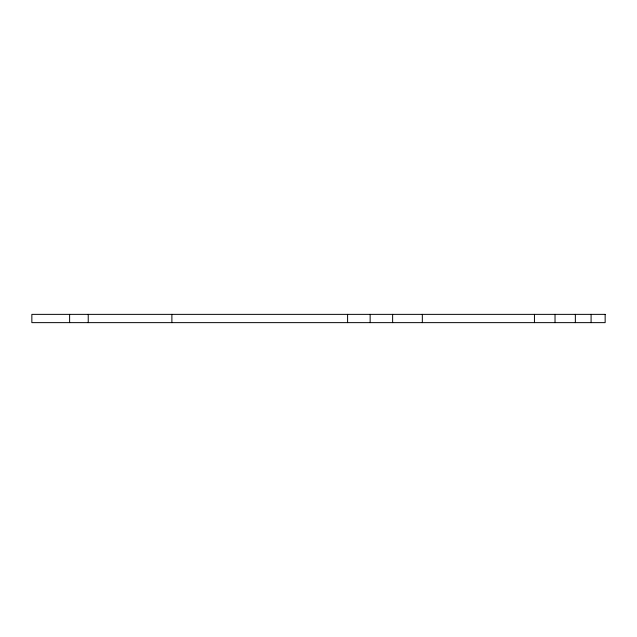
<?xml version="1.0" encoding="UTF-8"?>
<svg xmlns="http://www.w3.org/2000/svg" width="637" height="637" viewBox="0 0 637 637"><rect width="100%" height="100%" fill="white"/><g stroke="black" fill="none" stroke-linecap="round" stroke-linejoin="round"><path stroke-width="0.96" d="M591.088 314.367L591.088 322.633M575.354 314.367L575.354 322.633M555.026 314.367L555.026 322.633M534.443 314.367L534.443 322.633M422.331 314.367L422.331 322.633M392.631 314.367L392.631 322.633M370.145 314.367L370.145 322.633M347.595 314.367L347.595 322.633M171.886 314.367L171.886 322.633M88.232 314.367L88.232 322.633M69.616 314.367L69.616 322.633M605.15 314.367L31.85 314.367L31.85 322.633L605.15 322.633L605.15 314.367"/></g></svg>
